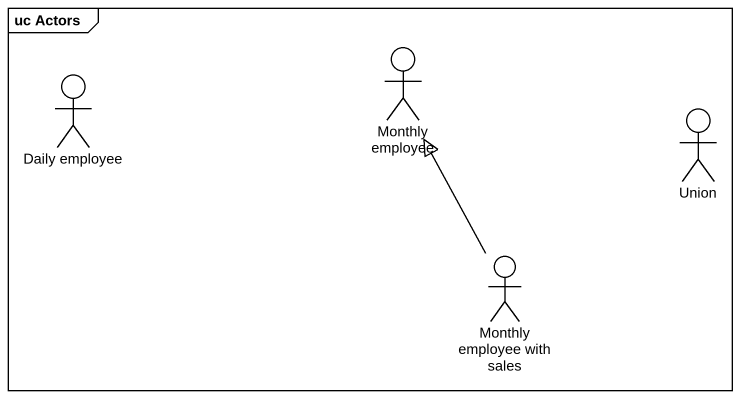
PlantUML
@startuml
mainframe uc Actors
actor "Monthly employee" as Monthly_employee
actor "Daily employee" as Daily_employee
actor Union
actor "Monthly employee with sales" as Monthly_employee_with_sales
Monthly_employee_with_sales -up-|> Monthly_employee
@enduml
